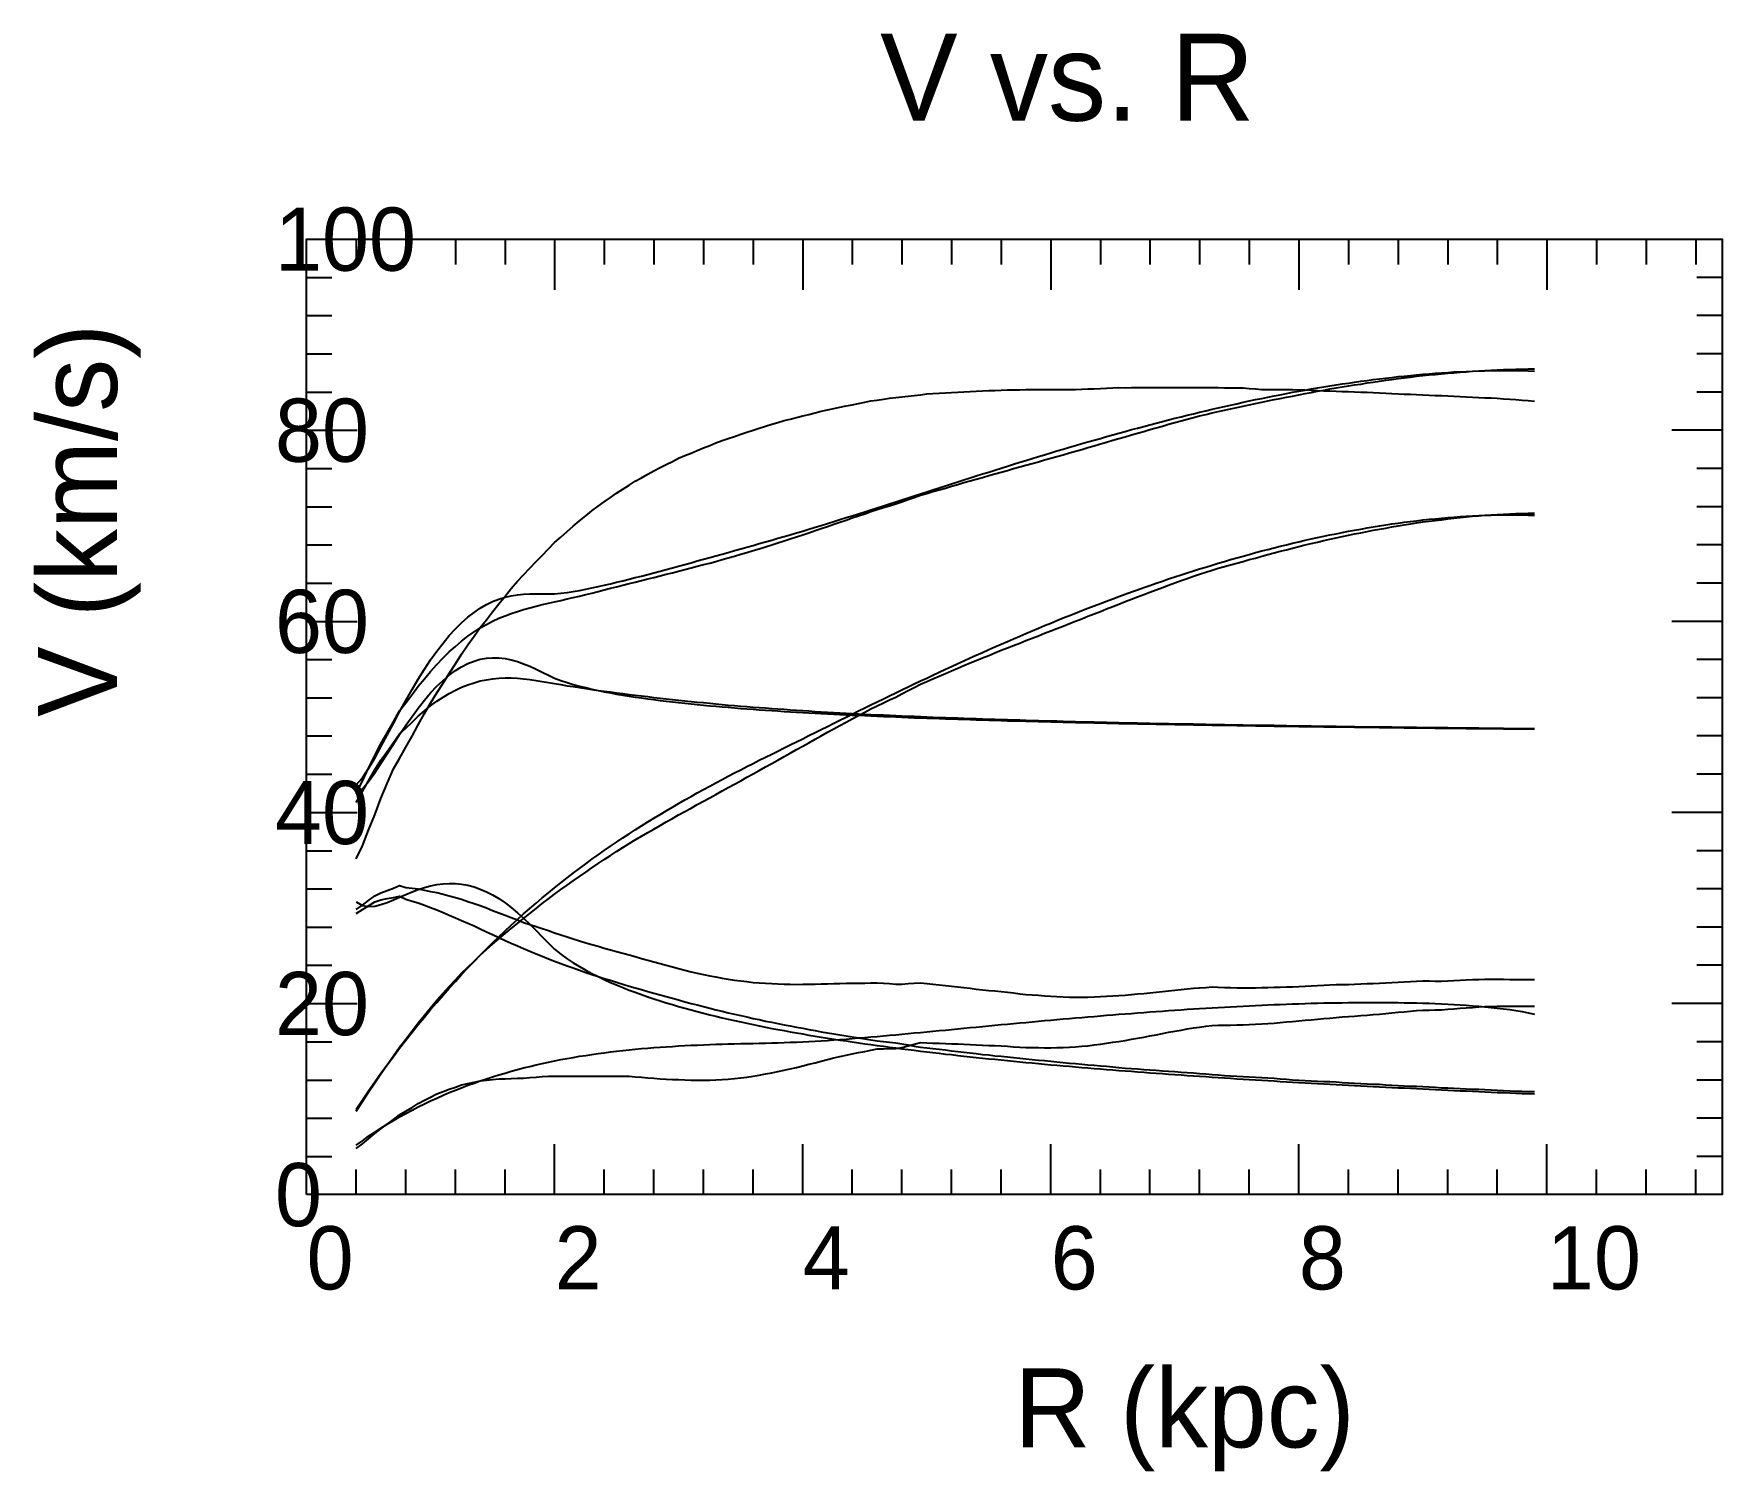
# Model space of a CAD drawing. Extents: x -35 to 179, y -35 to 147.
import ezdxf

# ---------------------------------------------------------------- set-up
doc = ezdxf.new("R2010")
doc.units = 0

msp = doc.modelspace()

# ---------------------------------------------------------------- linework, layer by layer
at = {"color": 0}
for p, q in [((6.28, 120.96), (6.28, 117.76)), ((12.56, 120.96), (12.56, 117.76)), ((18.84, 120.96), (18.84, 117.76)), ((25.12, 120.96), (25.12, 117.76)), ((31.4, 120.96), (31.4, 114.56)), ((37.68, 120.96), (37.68, 117.76)), ((43.96, 120.96), (43.96, 117.76)), ((50.24, 120.96), (50.24, 117.76)), ((56.52, 120.96), (56.52, 117.76)), ((62.8, 120.96), (62.8, 114.56)), ((69.08, 120.96), (69.08, 117.76)), ((75.36, 120.96), (75.36, 117.76)), ((81.64, 120.96), (81.64, 117.76)), ((87.92, 120.96), (87.92, 117.76)), ((94.2, 120.96), (94.2, 114.56)), ((100.48, 120.96), (100.48, 117.76)), ((106.76, 120.96), (106.76, 117.76)), ((113.05, 120.96), (113.05, 117.76)), ((119.33, 120.96), (119.33, 117.76)), ((125.61, 120.96), (125.61, 114.56)), ((131.89, 120.96), (131.89, 117.76)), ((138.17, 120.96), (138.17, 117.76)), ((144.45, 120.96), (144.45, 117.76)), ((150.73, 120.96), (150.73, 117.76)), ((157.01, 120.96), (157.01, 114.56)), ((163.29, 120.96), (163.29, 117.76)), ((169.57, 120.96), (169.57, 117.76)), ((175.85, 120.96), (175.85, 117.76)), ((0, 116.12), (3.2, 116.12)), ((179.2, 116.12), (176, 116.12)), ((0, 111.28), (3.2, 111.28)), ((179.2, 111.28), (176, 111.28)), ((0, 106.44), (3.2, 106.44)), ((179.2, 106.44), (176, 106.44)), ((0, 101.6), (3.2, 101.6)), ((179.2, 101.6), (176, 101.6)), ((0, 96.77), (6.4, 96.77)), ((179.2, 96.77), (172.8, 96.77)), ((0, 91.93), (3.2, 91.93)), ((179.2, 91.93), (176, 91.93)), ((0, 87.09), (3.2, 87.09)), ((179.2, 87.09), (176, 87.09)), ((0, 82.25), (3.2, 82.25)), ((179.2, 82.25), (176, 82.25)), ((0, 77.41), (3.2, 77.41)), ((179.2, 77.41), (176, 77.41)), ((0, 72.57), (6.4, 72.57)), ((179.2, 72.57), (172.8, 72.57)), ((0, 67.74), (3.2, 67.74)), ((179.2, 67.74), (176, 67.74)), ((0, 62.9), (3.2, 62.9)), ((179.2, 62.9), (176, 62.9)), ((0, 58.06), (3.2, 58.06)), ((179.2, 58.06), (176, 58.06)), ((0, 53.22), (3.2, 53.22)), ((179.2, 53.22), (176, 53.22)), ((0, 48.38), (6.4, 48.38)), ((179.2, 48.38), (172.8, 48.38)), ((0, 43.54), (3.2, 43.54)), ((179.2, 43.54), (176, 43.54)), ((0, 38.71), (3.2, 38.71)), ((179.2, 38.71), (176, 38.71)), ((0, 33.87), (3.2, 33.87)), ((179.2, 33.87), (176, 33.87)), ((0, 29.03), (3.2, 29.03)), ((179.2, 29.03), (176, 29.03)), ((0, 24.19), (6.4, 24.19)), ((179.2, 24.19), (172.8, 24.19)), ((0, 19.35), (3.2, 19.35)), ((179.2, 19.35), (176, 19.35)), ((0, 14.51), (3.2, 14.51)), ((179.2, 14.51), (176, 14.51)), ((0, 9.68), (3.2, 9.68)), ((179.2, 9.68), (176, 9.68)), ((0, 4.84), (3.2, 4.84)), ((31.4, 0), (31.4, 6.4)), ((62.8, 0), (62.8, 6.4)), ((94.2, 0), (94.2, 6.4)), ((125.61, 0), (125.61, 6.4)), ((157.01, 0), (157.01, 6.4)), ((179.2, 4.84), (176, 4.84)), ((6.28, 0), (6.28, 3.2)), ((12.56, 0), (12.56, 3.2)), ((18.84, 0), (18.84, 3.2)), ((25.12, 0), (25.12, 3.2)), ((37.68, 0), (37.68, 3.2)), ((43.96, 0), (43.96, 3.2)), ((50.24, 0), (50.24, 3.2)), ((56.52, 0), (56.52, 3.2)), ((69.08, 0), (69.08, 3.2)), ((75.36, 0), (75.36, 3.2)), ((81.64, 0), (81.64, 3.2)), ((87.92, 0), (87.92, 3.2)), ((100.48, 0), (100.48, 3.2)), ((106.76, 0), (106.76, 3.2)), ((113.05, 0), (113.05, 3.2)), ((119.33, 0), (119.33, 3.2)), ((131.89, 0), (131.89, 3.2)), ((138.17, 0), (138.17, 3.2)), ((144.45, 0), (144.45, 3.2)), ((150.73, 0), (150.73, 3.2)), ((163.29, 0), (163.29, 3.2)), ((169.57, 0), (169.57, 3.2)), ((175.85, 0), (175.85, 3.2))]:
    msp.add_line(p, q, dxfattribs=at)
msp.add_lwpolyline([(0, 0), (0, 120.96), (179.2, 120.96), (179.2, 0)], close=True, dxfattribs=at)
at = {"color": 4}
for points in [[(6.28, 50.77), (7.07, 52.36), (7.85, 53.97), (8.64, 55.59), (9.42, 57.07), (10.21, 58.47), (10.99, 59.87), (11.78, 61.24), (12.56, 62.24), (13.35, 63.31), (14.13, 64.35), (14.92, 65.31), (15.7, 66.23), (16.49, 67.12), (17.27, 67.94), (18.06, 68.7), (18.84, 69.41), (19.63, 70.08), (20.41, 70.68), (21.2, 71.23), (21.98, 71.75), (22.77, 72.19), (23.55, 72.6), (24.34, 72.96), (25.12, 73.29), (25.91, 73.58), (26.69, 73.84), (27.48, 74.08), (28.26, 74.3), (29.05, 74.51), (29.83, 74.7), (30.62, 74.88), (31.4, 75.06), (32.19, 75.23), (32.97, 75.41), (33.76, 75.6), (34.54, 75.78), (35.33, 75.97), (36.11, 76.16), (36.9, 76.36), (37.68, 76.56), (38.47, 76.76), (39.25, 76.96), (40.04, 77.16), (40.82, 77.36), (41.61, 77.55), (42.39, 77.74), (43.18, 77.94), (43.96, 78.13), (44.75, 78.33), (45.53, 78.53), (46.32, 78.73), (47.1, 78.93), (47.89, 79.13), (48.67, 79.33), (49.46, 79.54), (50.24, 79.75), (51.03, 79.96), (51.81, 80.17), (52.6, 80.39), (53.38, 80.61), (54.17, 80.83), (54.95, 81.06), (55.74, 81.3), (56.52, 81.53), (57.31, 81.77), (58.09, 82.02), (58.88, 82.26), (59.66, 82.51), (60.45, 82.77), (61.23, 83.02), (62.02, 83.27), (62.8, 83.54), (63.59, 83.8), (64.37, 84.07), (65.16, 84.33), (65.94, 84.6), (66.73, 84.87), (67.51, 85.14), (68.3, 85.4), (69.08, 85.67), (69.87, 85.93), (70.65, 86.2), (71.44, 86.46), (72.22, 86.73), (73.01, 86.97), (73.79, 87.21), (74.58, 87.46), (75.36, 87.72), (76.15, 87.99), (76.93, 88.26), (77.72, 88.54), (78.5, 88.76), (79.29, 89), (80.07, 89.23), (80.86, 89.45), (81.64, 89.68), (82.43, 89.91), (83.21, 90.14), (84, 90.36), (84.78, 90.58), (85.57, 90.8), (86.35, 91.02), (87.14, 91.25), (87.92, 91.47), (88.71, 91.69), (89.49, 91.91), (90.28, 92.12), (91.06, 92.34), (91.85, 92.56), (92.63, 92.78), (93.42, 93), (94.2, 93.22), (94.99, 93.44), (95.77, 93.66), (96.56, 93.89), (97.34, 94.12), (98.13, 94.34), (98.91, 94.57), (99.7, 94.8), (100.48, 95.03), (101.27, 95.26), (102.05, 95.49), (102.84, 95.71), (103.62, 95.94), (104.41, 96.17), (105.19, 96.4), (105.98, 96.62), (106.76, 96.85), (107.55, 97.08), (108.34, 97.3), (109.12, 97.52), (109.91, 97.74), (110.69, 97.95), (111.48, 98.16), (112.26, 98.37), (113.05, 98.57), (113.83, 98.77), (114.62, 98.97), (115.4, 99.14), (116.19, 99.31), (116.97, 99.48), (117.76, 99.65), (118.54, 99.81), (119.33, 99.98), (120.11, 100.14), (120.9, 100.31), (121.68, 100.48), (122.47, 100.64), (123.25, 100.79), (124.04, 100.95), (124.82, 101.1), (125.61, 101.26), (126.39, 101.41), (127.18, 101.56), (127.96, 101.7), (128.75, 101.85), (129.53, 101.99), (130.32, 102.13), (131.1, 102.25), (131.89, 102.38), (132.67, 102.5), (133.46, 102.62), (134.24, 102.75), (135.03, 102.86), (135.81, 102.98), (136.6, 103.09), (137.38, 103.19), (138.17, 103.3), (138.95, 103.4), (139.74, 103.5), (140.52, 103.6), (141.31, 103.69), (142.09, 103.76), (142.88, 103.83), (143.66, 103.9), (144.45, 103.98), (145.23, 104.05), (146.02, 104.12), (146.8, 104.18), (147.59, 104.24), (148.37, 104.29), (149.16, 104.34), (149.94, 104.38), (150.73, 104.42), (151.51, 104.45), (152.3, 104.47), (153.08, 104.49), (153.87, 104.51), (154.65, 104.52), (155.44, 104.53)], [(6.28, 10.56), (7.07, 11.77), (7.85, 12.96), (8.64, 14.15), (9.42, 15.3), (10.21, 16.43), (10.99, 17.56), (11.78, 18.67), (12.56, 19.7), (13.35, 20.73), (14.13, 21.76), (14.92, 22.72), (15.7, 23.66), (16.49, 24.6), (17.27, 25.49), (18.06, 26.35), (18.84, 27.19), (19.63, 28.03), (20.41, 28.79), (21.2, 29.56), (21.98, 30.32), (22.77, 31.02), (23.55, 31.71), (24.34, 32.39), (25.12, 33.06), (25.91, 33.7), (26.69, 34.34), (27.48, 34.97), (28.26, 35.61), (29.05, 36.24), (29.83, 36.86), (30.62, 37.46), (31.4, 38.04), (32.19, 38.61), (32.97, 39.18), (33.76, 39.74), (34.54, 40.29), (35.33, 40.83), (36.11, 41.37), (36.9, 41.9), (37.68, 42.42), (38.47, 42.93), (39.25, 43.44), (40.04, 43.95), (40.82, 44.44), (41.61, 44.9), (42.39, 45.37), (43.18, 45.83), (43.96, 46.28), (44.75, 46.73), (45.53, 47.18), (46.32, 47.62), (47.1, 48.06), (47.89, 48.5), (48.67, 48.94), (49.46, 49.37), (50.24, 49.81), (51.03, 50.24), (51.81, 50.67), (52.6, 51.1), (53.38, 51.53), (54.17, 51.96), (54.95, 52.4), (55.74, 52.83), (56.52, 53.26), (57.31, 53.71), (58.09, 54.15), (58.88, 54.58), (59.66, 55.02), (60.45, 55.46), (61.23, 55.89), (62.02, 56.33), (62.8, 56.77), (63.59, 57.21), (64.37, 57.65), (65.16, 58.09), (65.94, 58.53), (66.73, 58.97), (67.51, 59.4), (68.3, 59.82), (69.08, 60.24), (69.87, 60.65), (70.65, 61.07), (71.44, 61.48), (72.22, 61.89), (73.01, 62.26), (73.79, 62.63), (74.58, 62.99), (75.36, 63.39), (76.15, 63.8), (76.93, 64.22), (77.72, 64.63), (78.5, 64.97), (79.29, 65.31), (80.07, 65.65), (80.86, 65.99), (81.64, 66.32), (82.43, 66.66), (83.21, 66.99), (84, 67.31), (84.78, 67.63), (85.57, 67.95), (86.35, 68.27), (87.14, 68.59), (87.92, 68.91), (88.71, 69.22), (89.49, 69.53), (90.28, 69.83), (91.06, 70.13), (91.85, 70.45), (92.63, 70.75), (93.42, 71.06), (94.2, 71.37), (94.99, 71.67), (95.77, 71.98), (96.56, 72.29), (97.34, 72.6), (98.13, 72.91), (98.91, 73.21), (99.7, 73.53), (100.48, 73.84), (101.27, 74.15), (102.05, 74.46), (102.84, 74.76), (103.62, 75.07), (104.41, 75.37), (105.19, 75.68), (105.98, 75.98), (106.76, 76.28), (107.55, 76.58), (108.34, 76.87), (109.12, 77.16), (109.91, 77.45), (110.69, 77.73), (111.48, 78), (112.26, 78.28), (113.05, 78.54), (113.83, 78.8), (114.62, 79.06), (115.4, 79.29), (116.19, 79.51), (116.97, 79.74), (117.76, 79.96), (118.54, 80.17), (119.33, 80.39), (120.11, 80.59), (120.9, 80.81), (121.68, 81.02), (122.47, 81.23), (123.25, 81.44), (124.04, 81.64), (124.82, 81.84), (125.61, 82.04), (126.39, 82.24), (127.18, 82.43), (127.96, 82.61), (128.75, 82.8), (129.53, 82.97), (130.32, 83.15), (131.1, 83.32), (131.89, 83.48), (132.67, 83.64), (133.46, 83.8), (134.24, 83.95), (135.03, 84.1), (135.81, 84.24), (136.6, 84.39), (137.38, 84.53), (138.17, 84.67), (138.95, 84.8), (139.74, 84.92), (140.52, 85.04), (141.31, 85.16), (142.09, 85.25), (142.88, 85.35), (143.66, 85.44), (144.45, 85.54), (145.23, 85.63), (146.02, 85.72), (146.8, 85.8), (147.59, 85.88), (148.37, 85.95), (149.16, 86.01), (149.94, 86.07), (150.73, 86.12), (151.51, 86.16), (152.3, 86.19), (153.08, 86.22), (153.87, 86.24), (154.65, 86.26), (155.44, 86.28)], [(6.28, 49.66), (7.07, 51.02), (7.85, 52.39), (8.64, 53.76), (9.42, 54.98), (10.21, 56.11), (10.99, 57.23), (11.78, 58.33), (12.56, 59.04), (13.35, 59.82), (14.13, 60.56), (14.92, 61.23), (15.7, 61.86), (16.49, 62.45), (17.27, 62.97), (18.06, 63.44), (18.84, 63.86), (19.63, 64.24), (20.41, 64.55), (21.2, 64.81), (21.98, 65.03), (22.77, 65.19), (23.55, 65.3), (24.34, 65.37), (25.12, 65.41), (25.91, 65.41), (26.69, 65.37), (27.48, 65.3), (28.26, 65.22), (29.05, 65.1), (29.83, 64.97), (30.62, 64.84), (31.4, 64.71), (32.19, 64.57), (32.97, 64.43), (33.76, 64.31), (34.54, 64.19), (35.33, 64.06), (36.11, 63.95), (36.9, 63.84), (37.68, 63.73), (38.47, 63.63), (39.25, 63.53), (40.04, 63.42), (40.82, 63.32), (41.61, 63.23), (42.39, 63.13), (43.18, 63.04), (43.96, 62.95), (44.75, 62.86), (45.53, 62.78), (46.32, 62.69), (47.1, 62.6), (47.89, 62.52), (48.67, 62.43), (49.46, 62.36), (50.24, 62.28), (51.03, 62.2), (51.81, 62.13), (52.6, 62.06), (53.38, 61.98), (54.17, 61.92), (54.95, 61.85), (55.74, 61.79), (56.52, 61.72), (57.31, 61.67), (58.09, 61.61), (58.88, 61.55), (59.66, 61.49), (60.45, 61.44), (61.23, 61.39), (62.02, 61.33), (62.8, 61.28), (63.59, 61.23), (64.37, 61.18), (65.16, 61.14), (65.94, 61.09), (66.73, 61.04), (67.51, 61), (68.3, 60.96), (69.08, 60.92), (69.87, 60.87), (70.65, 60.84), (71.44, 60.8), (72.22, 60.76), (73.01, 60.73), (73.79, 60.7), (74.58, 60.67), (75.36, 60.63), (76.15, 60.59), (76.93, 60.55), (77.72, 60.51), (78.5, 60.48), (79.29, 60.45), (80.07, 60.42), (80.86, 60.39), (81.64, 60.37), (82.43, 60.34), (83.21, 60.31), (84, 60.28), (84.78, 60.26), (85.57, 60.23), (86.35, 60.21), (87.14, 60.18), (87.92, 60.16), (88.71, 60.13), (89.49, 60.11), (90.28, 60.09), (91.06, 60.07), (91.85, 60.04), (92.63, 60.02), (93.42, 60), (94.2, 59.98), (94.99, 59.96), (95.77, 59.93), (96.56, 59.91), (97.34, 59.89), (98.13, 59.87), (98.91, 59.85), (99.7, 59.84), (100.48, 59.82), (101.27, 59.8), (102.05, 59.78), (102.84, 59.76), (103.62, 59.74), (104.41, 59.73), (105.19, 59.71), (105.98, 59.7), (106.76, 59.68), (107.55, 59.66), (108.34, 59.65), (109.12, 59.63), (109.91, 59.62), (110.69, 59.61), (111.48, 59.59), (112.26, 59.58), (113.05, 59.56), (113.83, 59.55), (114.62, 59.53), (115.4, 59.51), (116.19, 59.5), (116.97, 59.48), (117.76, 59.47), (118.54, 59.46), (119.33, 59.45), (120.11, 59.44), (120.9, 59.43), (121.68, 59.42), (122.47, 59.41), (123.25, 59.39), (124.04, 59.37), (124.82, 59.36), (125.61, 59.35), (126.39, 59.34), (127.18, 59.33), (127.96, 59.32), (128.75, 59.31), (129.53, 59.3), (130.32, 59.29), (131.1, 59.28), (131.89, 59.27), (132.67, 59.25), (133.46, 59.24), (134.24, 59.23), (135.03, 59.23), (135.81, 59.22), (136.6, 59.21), (137.38, 59.2), (138.17, 59.18), (138.95, 59.17), (139.74, 59.17), (140.52, 59.16), (141.31, 59.15), (142.09, 59.14), (142.88, 59.13), (143.66, 59.12), (144.45, 59.12), (145.23, 59.11), (146.02, 59.1), (146.8, 59.09), (147.59, 59.08), (148.37, 59.08), (149.16, 59.07), (149.94, 59.06), (150.73, 59.05), (151.51, 59.04), (152.3, 59.03), (153.08, 59.03), (153.87, 59.02), (154.65, 59.02), (155.44, 59.02)]]:
    msp.add_lwpolyline(points, dxfattribs=at)
at = {"color": 3}
for points in [[(6.28, 51.86), (7.07, 52.76), (7.85, 53.93), (8.64, 55.27), (9.42, 56.7), (10.21, 58.17), (10.99, 59.65), (11.78, 61.12), (12.56, 62.55), (13.35, 63.93), (14.13, 65.26), (14.92, 66.51), (15.7, 67.7), (16.49, 68.8), (17.27, 69.82), (18.06, 70.77), (18.84, 71.63), (19.63, 72.4), (20.41, 73.1), (21.2, 73.71), (21.98, 74.24), (22.77, 74.69), (23.55, 75.08), (24.34, 75.39), (25.12, 75.63), (25.91, 75.81), (26.69, 75.94), (27.48, 76.02), (28.26, 76.06), (29.05, 76.07), (29.83, 76.07), (30.62, 76.06), (31.4, 76.07), (32.19, 76.13), (32.97, 76.23), (33.76, 76.35), (34.54, 76.49), (35.33, 76.64), (36.11, 76.8), (36.9, 76.97), (37.68, 77.14), (38.47, 77.33), (39.25, 77.52), (40.04, 77.71), (40.82, 77.91), (41.61, 78.11), (42.39, 78.31), (43.18, 78.52), (43.96, 78.73), (44.75, 78.94), (45.53, 79.15), (46.32, 79.36), (47.1, 79.57), (47.89, 79.79), (48.67, 80), (49.46, 80.22), (50.24, 80.43), (51.03, 80.65), (51.81, 80.87), (52.6, 81.09), (53.38, 81.31), (54.17, 81.53), (54.95, 81.75), (55.74, 81.97), (56.52, 82.19), (57.31, 82.41), (58.09, 82.64), (58.88, 82.86), (59.66, 83.09), (60.45, 83.31), (61.23, 83.54), (62.02, 83.77), (62.8, 84.01), (63.59, 84.24), (64.37, 84.48), (65.16, 84.72), (65.94, 84.96), (66.73, 85.21), (67.51, 85.45), (68.3, 85.7), (69.08, 85.95), (69.87, 86.2), (70.65, 86.45), (71.44, 86.7), (72.22, 86.95), (73.01, 87.2), (73.79, 87.46), (74.58, 87.71), (75.36, 87.96), (76.15, 88.21), (76.93, 88.47), (77.72, 88.72), (78.5, 88.97), (79.29, 89.23), (80.07, 89.48), (80.86, 89.73), (81.64, 89.98), (82.43, 90.24), (83.21, 90.49), (84, 90.74), (84.78, 90.99), (85.57, 91.24), (86.35, 91.48), (87.14, 91.73), (87.92, 91.98), (88.71, 92.22), (89.49, 92.47), (90.28, 92.71), (91.06, 92.95), (91.85, 93.19), (92.63, 93.43), (93.42, 93.67), (94.2, 93.91), (94.99, 94.14), (95.77, 94.38), (96.56, 94.61), (97.34, 94.84), (98.13, 95.07), (98.91, 95.3), (99.7, 95.52), (100.48, 95.74), (101.27, 95.97), (102.05, 96.19), (102.84, 96.41), (103.62, 96.62), (104.41, 96.84), (105.19, 97.05), (105.98, 97.26), (106.76, 97.47), (107.55, 97.67), (108.34, 97.88), (109.12, 98.08), (109.91, 98.28), (110.69, 98.47), (111.48, 98.67), (112.26, 98.86), (113.05, 99.05), (113.83, 99.24), (114.62, 99.42), (115.4, 99.6), (116.19, 99.78), (116.97, 99.96), (117.76, 100.13), (118.54, 100.3), (119.33, 100.47), (120.11, 100.64), (120.9, 100.8), (121.68, 100.96), (122.47, 101.12), (123.25, 101.27), (124.04, 101.42), (124.82, 101.57), (125.61, 101.71), (126.39, 101.85), (127.18, 101.99), (127.96, 102.12), (128.75, 102.25), (129.53, 102.38), (130.32, 102.51), (131.1, 102.63), (131.89, 102.74), (132.67, 102.86), (133.46, 102.97), (134.24, 103.07), (135.03, 103.18), (135.81, 103.27), (136.6, 103.37), (137.38, 103.46), (138.17, 103.55), (138.95, 103.63), (139.74, 103.71), (140.52, 103.78), (141.31, 103.85), (142.09, 103.92), (142.88, 103.98), (143.66, 104.04), (144.45, 104.09), (145.23, 104.14), (146.02, 104.18), (146.8, 104.22), (147.59, 104.25), (148.37, 104.28), (149.16, 104.3), (149.94, 104.32), (150.73, 104.33), (151.51, 104.34), (152.3, 104.34), (153.08, 104.33), (153.87, 104.32), (154.65, 104.29), (155.44, 104.26)], [(6.28, 10.8), (7.07, 11.98), (7.85, 13.13), (8.64, 14.26), (9.42, 15.36), (10.21, 16.44), (10.99, 17.5), (11.78, 18.53), (12.56, 19.55), (13.35, 20.55), (14.13, 21.52), (14.92, 22.48), (15.7, 23.42), (16.49, 24.34), (17.27, 25.25), (18.06, 26.13), (18.84, 27), (19.63, 27.85), (20.41, 28.69), (21.2, 29.51), (21.98, 30.31), (22.77, 31.1), (23.55, 31.87), (24.34, 32.63), (25.12, 33.38), (25.91, 34.11), (26.69, 34.82), (27.48, 35.53), (28.26, 36.22), (29.05, 36.89), (29.83, 37.56), (30.62, 38.21), (31.4, 38.85), (32.19, 39.48), (32.97, 40.09), (33.76, 40.7), (34.54, 41.29), (35.33, 41.87), (36.11, 42.45), (36.9, 43.01), (37.68, 43.56), (38.47, 44.11), (39.25, 44.64), (40.04, 45.16), (40.82, 45.68), (41.61, 46.19), (42.39, 46.68), (43.18, 47.18), (43.96, 47.66), (44.75, 48.14), (45.53, 48.6), (46.32, 49.07), (47.1, 49.52), (47.89, 49.97), (48.67, 50.41), (49.46, 50.85), (50.24, 51.28), (51.03, 51.71), (51.81, 52.13), (52.6, 52.55), (53.38, 52.97), (54.17, 53.38), (54.95, 53.78), (55.74, 54.19), (56.52, 54.59), (57.31, 54.98), (58.09, 55.38), (58.88, 55.77), (59.66, 56.16), (60.45, 56.55), (61.23, 56.94), (62.02, 57.33), (62.8, 57.72), (63.59, 58.11), (64.37, 58.5), (65.16, 58.89), (65.94, 59.28), (66.73, 59.67), (67.51, 60.06), (68.3, 60.45), (69.08, 60.84), (69.87, 61.23), (70.65, 61.61), (71.44, 62), (72.22, 62.38), (73.01, 62.77), (73.79, 63.15), (74.58, 63.53), (75.36, 63.91), (76.15, 64.28), (76.93, 64.66), (77.72, 65.03), (78.5, 65.4), (79.29, 65.77), (80.07, 66.14), (80.86, 66.5), (81.64, 66.87), (82.43, 67.23), (83.21, 67.59), (84, 67.94), (84.78, 68.3), (85.57, 68.65), (86.35, 69), (87.14, 69.35), (87.92, 69.69), (88.71, 70.03), (89.49, 70.37), (90.28, 70.71), (91.06, 71.05), (91.85, 71.38), (92.63, 71.71), (93.42, 72.03), (94.2, 72.36), (94.99, 72.68), (95.77, 73), (96.56, 73.31), (97.34, 73.62), (98.13, 73.93), (98.91, 74.24), (99.7, 74.54), (100.48, 74.84), (101.27, 75.14), (102.05, 75.43), (102.84, 75.73), (103.62, 76.01), (104.41, 76.3), (105.19, 76.58), (105.98, 76.86), (106.76, 77.13), (107.55, 77.4), (108.34, 77.67), (109.12, 77.94), (109.91, 78.2), (110.69, 78.46), (111.48, 78.71), (112.26, 78.96), (113.05, 79.21), (113.83, 79.45), (114.62, 79.69), (115.4, 79.93), (116.19, 80.16), (116.97, 80.39), (117.76, 80.62), (118.54, 80.84), (119.33, 81.05), (120.11, 81.27), (120.9, 81.48), (121.68, 81.68), (122.47, 81.88), (123.25, 82.08), (124.04, 82.28), (124.82, 82.46), (125.61, 82.65), (126.39, 82.83), (127.18, 83.01), (127.96, 83.18), (128.75, 83.35), (129.53, 83.51), (130.32, 83.67), (131.1, 83.83), (131.89, 83.98), (132.67, 84.12), (133.46, 84.26), (134.24, 84.4), (135.03, 84.53), (135.81, 84.66), (136.6, 84.78), (137.38, 84.9), (138.17, 85.01), (138.95, 85.12), (139.74, 85.22), (140.52, 85.31), (141.31, 85.41), (142.09, 85.49), (142.88, 85.57), (143.66, 85.65), (144.45, 85.72), (145.23, 85.78), (146.02, 85.84), (146.8, 85.89), (147.59, 85.93), (148.37, 85.97), (149.16, 86.01), (149.94, 86.03), (150.73, 86.05), (151.51, 86.06), (152.3, 86.07), (153.08, 86.07), (153.87, 86.05), (154.65, 86.03), (155.44, 86)], [(6.28, 50.72), (7.07, 51.38), (7.85, 52.31), (8.64, 53.4), (9.42, 54.58), (10.21, 55.8), (10.99, 57.03), (11.78, 58.24), (12.56, 59.42), (13.35, 60.54), (14.13, 61.6), (14.92, 62.6), (15.7, 63.51), (16.49, 64.35), (17.27, 65.1), (18.06, 65.77), (18.84, 66.34), (19.63, 66.83), (20.41, 67.23), (21.2, 67.54), (21.98, 67.77), (22.77, 67.91), (23.55, 67.97), (24.34, 67.96), (25.12, 67.87), (25.91, 67.71), (26.69, 67.49), (27.48, 67.21), (28.26, 66.89), (29.05, 66.53), (29.83, 66.15), (30.62, 65.76), (31.4, 65.4), (32.19, 65.1), (32.97, 64.83), (33.76, 64.6), (34.54, 64.38), (35.33, 64.18), (36.11, 64), (36.9, 63.83), (37.68, 63.67), (38.47, 63.52), (39.25, 63.37), (40.04, 63.24), (40.82, 63.11), (41.61, 62.99), (42.39, 62.88), (43.18, 62.77), (43.96, 62.66), (44.75, 62.56), (45.53, 62.47), (46.32, 62.37), (47.1, 62.29), (47.89, 62.2), (48.67, 62.12), (49.46, 62.04), (50.24, 61.96), (51.03, 61.89), (51.81, 61.82), (52.6, 61.75), (53.38, 61.69), (54.17, 61.62), (54.95, 61.56), (55.74, 61.5), (56.52, 61.44), (57.31, 61.39), (58.09, 61.33), (58.88, 61.28), (59.66, 61.23), (60.45, 61.18), (61.23, 61.13), (62.02, 61.08), (62.8, 61.04), (63.59, 60.99), (64.37, 60.95), (65.16, 60.91), (65.94, 60.87), (66.73, 60.83), (67.51, 60.79), (68.3, 60.75), (69.08, 60.71), (69.87, 60.68), (70.65, 60.64), (71.44, 60.61), (72.22, 60.57), (73.01, 60.54), (73.79, 60.51), (74.58, 60.47), (75.36, 60.44), (76.15, 60.41), (76.93, 60.38), (77.72, 60.35), (78.5, 60.32), (79.29, 60.3), (80.07, 60.27), (80.86, 60.24), (81.64, 60.22), (82.43, 60.19), (83.21, 60.17), (84, 60.14), (84.78, 60.12), (85.57, 60.09), (86.35, 60.07), (87.14, 60.05), (87.92, 60.02), (88.71, 60), (89.49, 59.98), (90.28, 59.96), (91.06, 59.94), (91.85, 59.92), (92.63, 59.9), (93.42, 59.88), (94.2, 59.86), (94.99, 59.84), (95.77, 59.82), (96.56, 59.8), (97.34, 59.78), (98.13, 59.76), (98.91, 59.75), (99.7, 59.73), (100.48, 59.71), (101.27, 59.7), (102.05, 59.68), (102.84, 59.66), (103.62, 59.65), (104.41, 59.63), (105.19, 59.62), (105.98, 59.6), (106.76, 59.58), (107.55, 59.57), (108.34, 59.56), (109.12, 59.54), (109.91, 59.53), (110.69, 59.51), (111.48, 59.5), (112.26, 59.48), (113.05, 59.47), (113.83, 59.46), (114.62, 59.45), (115.4, 59.43), (116.19, 59.42), (116.97, 59.41), (117.76, 59.39), (118.54, 59.38), (119.33, 59.37), (120.11, 59.36), (120.9, 59.35), (121.68, 59.33), (122.47, 59.32), (123.25, 59.31), (124.04, 59.3), (124.82, 59.29), (125.61, 59.28), (126.39, 59.27), (127.18, 59.26), (127.96, 59.25), (128.75, 59.24), (129.53, 59.23), (130.32, 59.22), (131.1, 59.21), (131.89, 59.2), (132.67, 59.19), (133.46, 59.18), (134.24, 59.17), (135.03, 59.16), (135.81, 59.15), (136.6, 59.14), (137.38, 59.13), (138.17, 59.12), (138.95, 59.11), (139.74, 59.1), (140.52, 59.1), (141.31, 59.09), (142.09, 59.08), (142.88, 59.07), (143.66, 59.06), (144.45, 59.05), (145.23, 59.05), (146.02, 59.04), (146.8, 59.03), (147.59, 59.02), (148.37, 59.01), (149.16, 59.01), (149.94, 59), (150.73, 58.99), (151.51, 58.98), (152.3, 58.98), (153.08, 58.97), (153.87, 58.96), (154.65, 58.95), (155.44, 58.95)]]:
    msp.add_lwpolyline(points, dxfattribs=at)
at = {"color": 6}
for points in [[(6.28, 42.53), (7.07, 44.16), (7.85, 46.12), (8.64, 48.1), (9.42, 50.15), (10.21, 52.04), (10.99, 53.92), (11.78, 55.21), (12.56, 56.63), (13.35, 58.03), (14.13, 59.47), (14.92, 60.92), (15.7, 62.22), (16.49, 63.51), (17.27, 64.75), (18.06, 65.98), (18.84, 67.21), (19.63, 68.43), (20.41, 69.58), (21.2, 70.68), (21.98, 71.79), (22.77, 72.78), (23.55, 73.78), (24.34, 74.79), (25.12, 75.76), (25.91, 76.73), (26.69, 77.64), (27.48, 78.47), (28.26, 79.3), (29.05, 80.13), (29.83, 80.93), (30.62, 81.74), (31.4, 82.56), (32.19, 83.23), (32.97, 83.93), (33.76, 84.63), (34.54, 85.28), (35.33, 85.93), (36.11, 86.57), (36.9, 87.16), (37.68, 87.71), (38.47, 88.25), (39.25, 88.8), (40.04, 89.3), (40.82, 89.8), (41.61, 90.3), (42.39, 90.75), (43.18, 91.19), (43.96, 91.63), (44.75, 92.07), (45.53, 92.44), (46.32, 92.83), (47.1, 93.22), (47.89, 93.55), (48.67, 93.88), (49.46, 94.21), (50.24, 94.53), (51.03, 94.85), (51.81, 95.16), (52.6, 95.48), (53.38, 95.73), (54.17, 95.99), (54.95, 96.26), (55.74, 96.52), (56.52, 96.78), (57.31, 97.05), (58.09, 97.29), (58.88, 97.52), (59.66, 97.75), (60.45, 97.98), (61.23, 98.17), (62.02, 98.37), (62.8, 98.58), (63.59, 98.78), (64.37, 98.98), (65.16, 99.18), (65.94, 99.36), (66.73, 99.52), (67.51, 99.68), (68.3, 99.84), (69.08, 100), (69.87, 100.17), (70.65, 100.33), (71.44, 100.47), (72.22, 100.59), (73.01, 100.71), (73.79, 100.84), (74.58, 100.91), (75.36, 101), (76.15, 101.08), (76.93, 101.17), (77.72, 101.26), (78.5, 101.36), (79.29, 101.41), (80.07, 101.46), (80.86, 101.51), (81.64, 101.55), (82.43, 101.6), (83.21, 101.64), (84, 101.69), (84.78, 101.72), (85.57, 101.75), (86.35, 101.78), (87.14, 101.81), (87.92, 101.84), (88.71, 101.87), (89.49, 101.9), (90.28, 101.9), (91.06, 101.91), (91.85, 101.92), (92.63, 101.92), (93.42, 101.92), (94.2, 101.92), (94.99, 101.92), (95.77, 101.92), (96.56, 101.93), (97.34, 101.93), (98.13, 101.96), (98.91, 101.99), (99.7, 102.02), (100.48, 102.06), (101.27, 102.09), (102.05, 102.13), (102.84, 102.16), (103.62, 102.15), (104.41, 102.16), (105.19, 102.16), (105.98, 102.16), (106.76, 102.16), (107.55, 102.16), (108.34, 102.16), (109.12, 102.16), (109.91, 102.16), (110.69, 102.16), (111.48, 102.16), (112.26, 102.16), (113.05, 102.16), (113.83, 102.16), (114.62, 102.16), (115.4, 102.16), (116.19, 102.15), (116.97, 102.14), (117.76, 102.13), (118.54, 102.12), (119.33, 102.05), (120.11, 102), (120.9, 101.94), (121.68, 101.93), (122.47, 101.92), (123.25, 101.92), (124.04, 101.92), (124.82, 101.91), (125.61, 101.9), (126.39, 101.9), (127.18, 101.85), (127.96, 101.81), (128.75, 101.76), (129.53, 101.74), (130.32, 101.71), (131.1, 101.69), (131.89, 101.67), (132.67, 101.63), (133.46, 101.6), (134.24, 101.57), (135.03, 101.53), (135.81, 101.49), (136.6, 101.45), (137.38, 101.42), (138.17, 101.38), (138.95, 101.35), (139.74, 101.32), (140.52, 101.28), (141.31, 101.24), (142.09, 101.2), (142.88, 101.18), (143.66, 101.16), (144.45, 101.14), (145.23, 101.1), (146.02, 101.05), (146.8, 101), (147.59, 100.95), (148.37, 100.92), (149.16, 100.89), (149.94, 100.85), (150.73, 100.81), (151.51, 100.76), (152.3, 100.71), (153.08, 100.66), (153.87, 100.58), (154.65, 100.52), (155.44, 100.45)], [(6.28, 5.82), (7.07, 6.45), (7.85, 7.08), (8.64, 7.72), (9.42, 8.32), (10.21, 8.91), (10.99, 9.5), (11.78, 10.09), (12.56, 10.56), (13.35, 11.05), (14.13, 11.55), (14.92, 11.95), (15.7, 12.34), (16.49, 12.74), (17.27, 13.06), (18.06, 13.34), (18.84, 13.62), (19.63, 13.9), (20.41, 14.05), (21.2, 14.23), (21.98, 14.41), (22.77, 14.49), (23.55, 14.57), (24.34, 14.64), (25.12, 14.68), (25.91, 14.71), (26.69, 14.73), (27.48, 14.75), (28.26, 14.83), (29.05, 14.89), (29.83, 14.96), (30.62, 14.98), (31.4, 14.98), (32.19, 14.99), (32.97, 14.99), (33.76, 14.99), (34.54, 14.99), (35.33, 14.99), (36.11, 14.99), (36.9, 14.99), (37.68, 14.99), (38.47, 14.99), (39.25, 14.99), (40.04, 14.99), (40.82, 14.99), (41.61, 14.91), (42.39, 14.85), (43.18, 14.78), (43.96, 14.73), (44.75, 14.68), (45.53, 14.63), (46.32, 14.59), (47.1, 14.56), (47.89, 14.53), (48.67, 14.5), (49.46, 14.51), (50.24, 14.51), (51.03, 14.51), (51.81, 14.54), (52.6, 14.58), (53.38, 14.62), (54.17, 14.69), (54.95, 14.79), (55.74, 14.88), (56.52, 14.98), (57.31, 15.13), (58.09, 15.28), (58.88, 15.43), (59.66, 15.59), (60.45, 15.76), (61.23, 15.93), (62.02, 16.09), (62.8, 16.3), (63.59, 16.5), (64.37, 16.7), (65.16, 16.91), (65.94, 17.12), (66.73, 17.32), (67.51, 17.5), (68.3, 17.66), (69.08, 17.82), (69.87, 17.99), (70.65, 18.14), (71.44, 18.29), (72.22, 18.44), (73.01, 18.46), (73.79, 18.48), (74.58, 18.5), (75.36, 18.63), (76.15, 18.83), (76.93, 19.04), (77.72, 19.25), (78.5, 19.2), (79.29, 19.18), (80.07, 19.16), (80.86, 19.14), (81.64, 19.11), (82.43, 19.08), (83.21, 19.06), (84, 19), (84.78, 18.95), (85.57, 18.9), (86.35, 18.88), (87.14, 18.86), (87.92, 18.84), (88.71, 18.79), (89.49, 18.73), (90.28, 18.68), (91.06, 18.62), (91.85, 18.62), (92.63, 18.61), (93.42, 18.59), (94.2, 18.6), (94.99, 18.61), (95.77, 18.62), (96.56, 18.66), (97.34, 18.73), (98.13, 18.79), (98.91, 18.85), (99.7, 18.96), (100.48, 19.06), (101.27, 19.16), (102.05, 19.28), (102.84, 19.4), (103.62, 19.52), (104.41, 19.66), (105.19, 19.8), (105.98, 19.95), (106.76, 20.1), (107.55, 20.25), (108.34, 20.4), (109.12, 20.55), (109.91, 20.69), (110.69, 20.83), (111.48, 20.97), (112.26, 21.1), (113.05, 21.2), (113.83, 21.32), (114.62, 21.43), (115.4, 21.44), (116.19, 21.45), (116.97, 21.47), (117.76, 21.49), (118.54, 21.51), (119.33, 21.54), (120.11, 21.56), (120.9, 21.62), (121.68, 21.67), (122.47, 21.72), (123.25, 21.79), (124.04, 21.86), (124.82, 21.93), (125.61, 22), (126.39, 22.07), (127.18, 22.14), (127.96, 22.21), (128.75, 22.29), (129.53, 22.36), (130.32, 22.43), (131.1, 22.49), (131.89, 22.55), (132.67, 22.61), (133.46, 22.67), (134.24, 22.73), (135.03, 22.79), (135.81, 22.85), (136.6, 22.93), (137.38, 23.01), (138.17, 23.09), (138.95, 23.16), (139.74, 23.23), (140.52, 23.3), (141.31, 23.37), (142.09, 23.36), (142.88, 23.38), (143.66, 23.4), (144.45, 23.47), (145.23, 23.54), (146.02, 23.6), (146.8, 23.66), (147.59, 23.71), (148.37, 23.76), (149.16, 23.8), (149.94, 23.82), (150.73, 23.85), (151.51, 23.87), (152.3, 23.87), (153.08, 23.87), (153.87, 23.87), (154.65, 23.87), (155.44, 23.87)]]:
    msp.add_lwpolyline(points, dxfattribs=at)
at = {"color": 2}
for points in [[(6.28, 37.07), (7.07, 36.6), (7.85, 36.46), (8.64, 36.52), (9.42, 36.71), (10.21, 36.99), (10.99, 37.32), (11.78, 37.66), (12.56, 38), (13.35, 38.33), (14.13, 38.62), (14.92, 38.88), (15.7, 39.09), (16.49, 39.25), (17.27, 39.36), (18.06, 39.4), (18.84, 39.39), (19.63, 39.31), (20.41, 39.17), (21.2, 38.96), (21.98, 38.69), (22.77, 38.34), (23.55, 37.94), (24.34, 37.47), (25.12, 36.93), (25.91, 36.34), (26.69, 35.68), (27.48, 34.98), (28.26, 34.23), (29.05, 33.44), (29.83, 32.63), (30.62, 31.83), (31.4, 31.07), (32.19, 30.42), (32.97, 29.85), (33.76, 29.34), (34.54, 28.86), (35.33, 28.41), (36.11, 28), (36.9, 27.6), (37.68, 27.23), (38.47, 26.87), (39.25, 26.54), (40.04, 26.21), (40.82, 25.9), (41.61, 25.61), (42.39, 25.32), (43.18, 25.05), (43.96, 24.79), (44.75, 24.53), (45.53, 24.29), (46.32, 24.05), (47.1, 23.82), (47.89, 23.6), (48.67, 23.38), (49.46, 23.17), (50.24, 22.97), (51.03, 22.77), (51.81, 22.58), (52.6, 22.39), (53.38, 22.21), (54.17, 22.03), (54.95, 21.86), (55.74, 21.69), (56.52, 21.52), (57.31, 21.36), (58.09, 21.21), (58.88, 21.05), (59.66, 20.9), (60.45, 20.76), (61.23, 20.61), (62.02, 20.47), (62.8, 20.34), (63.59, 20.2), (64.37, 20.07), (65.16, 19.94), (65.94, 19.81), (66.73, 19.69), (67.51, 19.57), (68.3, 19.45), (69.08, 19.33), (69.87, 19.22), (70.65, 19.11), (71.44, 18.99), (72.22, 18.89), (73.01, 18.78), (73.79, 18.67), (74.58, 18.57), (75.36, 18.47), (76.15, 18.37), (76.93, 18.27), (77.72, 18.18), (78.5, 18.08), (79.29, 17.99), (80.07, 17.9), (80.86, 17.8), (81.64, 17.72), (82.43, 17.63), (83.21, 17.54), (84, 17.46), (84.78, 17.37), (85.57, 17.29), (86.35, 17.21), (87.14, 17.13), (87.92, 17.05), (88.71, 16.97), (89.49, 16.89), (90.28, 16.82), (91.06, 16.74), (91.85, 16.67), (92.63, 16.6), (93.42, 16.53), (94.2, 16.45), (94.99, 16.38), (95.77, 16.32), (96.56, 16.25), (97.34, 16.18), (98.13, 16.11), (98.91, 16.05), (99.7, 15.98), (100.48, 15.92), (101.27, 15.86), (102.05, 15.79), (102.84, 15.73), (103.62, 15.67), (104.41, 15.61), (105.19, 15.55), (105.98, 15.49), (106.76, 15.43), (107.55, 15.37), (108.34, 15.32), (109.12, 15.26), (109.91, 15.21), (110.69, 15.15), (111.48, 15.1), (112.26, 15.04), (113.05, 14.99), (113.83, 14.94), (114.62, 14.88), (115.4, 14.83), (116.19, 14.78), (116.97, 14.73), (117.76, 14.68), (118.54, 14.63), (119.33, 14.58), (120.11, 14.53), (120.9, 14.49), (121.68, 14.44), (122.47, 14.39), (123.25, 14.34), (124.04, 14.3), (124.82, 14.25), (125.61, 14.21), (126.39, 14.16), (127.18, 14.12), (127.96, 14.07), (128.75, 14.03), (129.53, 13.99), (130.32, 13.94), (131.1, 13.9), (131.89, 13.86), (132.67, 13.82), (133.46, 13.78), (134.24, 13.74), (135.03, 13.7), (135.81, 13.66), (136.6, 13.62), (137.38, 13.58), (138.17, 13.54), (138.95, 13.5), (139.74, 13.46), (140.52, 13.42), (141.31, 13.38), (142.09, 13.35), (142.88, 13.31), (143.66, 13.27), (144.45, 13.24), (145.23, 13.2), (146.02, 13.16), (146.8, 13.13), (147.59, 13.09), (148.37, 13.06), (149.16, 13.02), (149.94, 12.99), (150.73, 12.95), (151.51, 12.92), (152.3, 12.89), (153.08, 12.85), (153.87, 12.82), (154.65, 12.79), (155.44, 12.75)], [(6.28, 36.08), (7.07, 36.66), (7.85, 37.25), (8.64, 37.84), (9.42, 38.22), (10.21, 38.51), (10.99, 38.81), (11.78, 39.12), (12.56, 38.88), (13.35, 38.78), (14.13, 38.7), (14.92, 38.54), (15.7, 38.38), (16.49, 38.23), (17.27, 38.04), (18.06, 37.82), (18.84, 37.61), (19.63, 37.4), (20.41, 37.12), (21.2, 36.86), (21.98, 36.61), (22.77, 36.3), (23.55, 35.99), (24.34, 35.69), (25.12, 35.38), (25.91, 35.08), (26.69, 34.77), (27.48, 34.47), (28.26, 34.21), (29.05, 33.95), (29.83, 33.68), (30.62, 33.42), (31.4, 33.15), (32.19, 32.89), (32.97, 32.62), (33.76, 32.38), (34.54, 32.13), (35.33, 31.88), (36.11, 31.66), (36.9, 31.44), (37.68, 31.21), (38.47, 31), (39.25, 30.79), (40.04, 30.58), (40.82, 30.37), (41.61, 30.13), (42.39, 29.9), (43.18, 29.67), (43.96, 29.46), (44.75, 29.24), (45.53, 29.03), (46.32, 28.82), (47.1, 28.62), (47.89, 28.42), (48.67, 28.22), (49.46, 28.05), (50.24, 27.88), (51.03, 27.71), (51.81, 27.56), (52.6, 27.41), (53.38, 27.27), (54.17, 27.15), (54.95, 27.06), (55.74, 26.96), (56.52, 26.87), (57.31, 26.82), (58.09, 26.77), (58.88, 26.72), (59.66, 26.69), (60.45, 26.66), (61.23, 26.64), (62.02, 26.62), (62.8, 26.63), (63.59, 26.64), (64.37, 26.65), (65.16, 26.67), (65.94, 26.7), (66.73, 26.72), (67.51, 26.74), (68.3, 26.75), (69.08, 26.76), (69.87, 26.78), (70.65, 26.79), (71.44, 26.81), (72.22, 26.82), (73.01, 26.77), (73.79, 26.71), (74.58, 26.66), (75.36, 26.66), (76.15, 26.71), (76.93, 26.77), (77.72, 26.82), (78.5, 26.73), (79.29, 26.65), (80.07, 26.57), (80.86, 26.49), (81.64, 26.4), (82.43, 26.32), (83.21, 26.24), (84, 26.13), (84.78, 26.03), (85.57, 25.94), (86.35, 25.86), (87.14, 25.79), (87.92, 25.72), (88.71, 25.63), (89.49, 25.53), (90.28, 25.44), (91.06, 25.35), (91.85, 25.29), (92.63, 25.23), (93.42, 25.17), (94.2, 25.12), (94.99, 25.08), (95.77, 25.03), (96.56, 25.01), (97.34, 25.01), (98.13, 25.01), (98.91, 25.01), (99.7, 25.06), (100.48, 25.09), (101.27, 25.12), (102.05, 25.17), (102.84, 25.22), (103.62, 25.26), (104.41, 25.33), (105.19, 25.4), (105.98, 25.48), (106.76, 25.56), (107.55, 25.64), (108.34, 25.73), (109.12, 25.82), (109.91, 25.89), (110.69, 25.97), (111.48, 26.05), (112.26, 26.13), (113.05, 26.17), (113.83, 26.23), (114.62, 26.29), (115.4, 26.26), (116.19, 26.23), (116.97, 26.21), (117.76, 26.2), (118.54, 26.19), (119.33, 26.19), (120.11, 26.18), (120.9, 26.21), (121.68, 26.23), (122.47, 26.25), (123.25, 26.27), (124.04, 26.29), (124.82, 26.31), (125.61, 26.34), (126.39, 26.38), (127.18, 26.42), (127.96, 26.46), (128.75, 26.5), (129.53, 26.54), (130.32, 26.58), (131.1, 26.6), (131.89, 26.62), (132.67, 26.64), (133.46, 26.67), (134.24, 26.71), (135.03, 26.74), (135.81, 26.78), (136.6, 26.82), (137.38, 26.86), (138.17, 26.89), (138.95, 26.94), (139.74, 26.99), (140.52, 27.03), (141.31, 27.08), (142.09, 27.05), (142.88, 27.04), (143.66, 27.03), (144.45, 27.08), (145.23, 27.12), (146.02, 27.16), (146.8, 27.19), (147.59, 27.22), (148.37, 27.24), (149.16, 27.27), (149.94, 27.26), (150.73, 27.26), (151.51, 27.26), (152.3, 27.25), (153.08, 27.23), (153.87, 27.22), (154.65, 27.22), (155.44, 27.22)], [(6.28, 6.25), (7.07, 6.83), (7.85, 7.39), (8.64, 7.92), (9.42, 8.43), (10.21, 8.92), (10.99, 9.39), (11.78, 9.84), (12.56, 10.28), (13.35, 10.7), (14.13, 11.11), (14.92, 11.49), (15.7, 11.87), (16.49, 12.23), (17.27, 12.58), (18.06, 12.91), (18.84, 13.23), (19.63, 13.54), (20.41, 13.84), (21.2, 14.13), (21.98, 14.4), (22.77, 14.66), (23.55, 14.92), (24.34, 15.16), (25.12, 15.39), (25.91, 15.62), (26.69, 15.83), (27.48, 16.04), (28.26, 16.23), (29.05, 16.42), (29.83, 16.6), (30.62, 16.77), (31.4, 16.93), (32.19, 17.09), (32.97, 17.24), (33.76, 17.37), (34.54, 17.51), (35.33, 17.63), (36.11, 17.75), (36.9, 17.86), (37.68, 17.97), (38.47, 18.07), (39.25, 18.16), (40.04, 18.25), (40.82, 18.33), (41.61, 18.41), (42.39, 18.48), (43.18, 18.55), (43.96, 18.61), (44.75, 18.67), (45.53, 18.72), (46.32, 18.77), (47.1, 18.82), (47.89, 18.86), (48.67, 18.9), (49.46, 18.94), (50.24, 18.97), (51.03, 19), (51.81, 19.03), (52.6, 19.05), (53.38, 19.07), (54.17, 19.1), (54.95, 19.12), (55.74, 19.14), (56.52, 19.15), (57.31, 19.17), (58.09, 19.19), (58.88, 19.21), (59.66, 19.23), (60.45, 19.25), (61.23, 19.28), (62.02, 19.31), (62.8, 19.34), (63.59, 19.37), (64.37, 19.42), (65.16, 19.47), (65.94, 19.52), (66.73, 19.58), (67.51, 19.64), (68.3, 19.7), (69.08, 19.76), (69.87, 19.83), (70.65, 19.89), (71.44, 19.96), (72.22, 20.03), (73.01, 20.1), (73.79, 20.17), (74.58, 20.25), (75.36, 20.32), (76.15, 20.39), (76.93, 20.47), (77.72, 20.54), (78.5, 20.62), (79.29, 20.69), (80.07, 20.77), (80.86, 20.84), (81.64, 20.92), (82.43, 20.99), (83.21, 21.07), (84, 21.14), (84.78, 21.22), (85.57, 21.29), (86.35, 21.37), (87.14, 21.44), (87.92, 21.52), (88.71, 21.59), (89.49, 21.66), (90.28, 21.74), (91.06, 21.81), (91.85, 21.88), (92.63, 21.95), (93.42, 22.03), (94.2, 22.1), (94.99, 22.17), (95.77, 22.24), (96.56, 22.3), (97.34, 22.37), (98.13, 22.44), (98.91, 22.51), (99.7, 22.57), (100.48, 22.64), (101.27, 22.7), (102.05, 22.77), (102.84, 22.83), (103.62, 22.89), (104.41, 22.95), (105.19, 23.01), (105.98, 23.07), (106.76, 23.13), (107.55, 23.19), (108.34, 23.24), (109.12, 23.3), (109.91, 23.35), (110.69, 23.41), (111.48, 23.46), (112.26, 23.51), (113.05, 23.56), (113.83, 23.61), (114.62, 23.65), (115.4, 23.7), (116.19, 23.75), (116.97, 23.79), (117.76, 23.83), (118.54, 23.87), (119.33, 23.91), (120.11, 23.95), (120.9, 23.98), (121.68, 24.02), (122.47, 24.05), (123.25, 24.08), (124.04, 24.11), (124.82, 24.14), (125.61, 24.17), (126.39, 24.19), (127.18, 24.22), (127.96, 24.24), (128.75, 24.26), (129.53, 24.27), (130.32, 24.29), (131.1, 24.3), (131.89, 24.31), (132.67, 24.32), (133.46, 24.33), (134.24, 24.33), (135.03, 24.33), (135.81, 24.33), (136.6, 24.33), (137.38, 24.32), (138.17, 24.31), (138.95, 24.3), (139.74, 24.29), (140.52, 24.27), (141.31, 24.24), (142.09, 24.22), (142.88, 24.19), (143.66, 24.15), (144.45, 24.12), (145.23, 24.07), (146.02, 24.03), (146.8, 23.97), (147.59, 23.92), (148.37, 23.85), (149.16, 23.78), (149.94, 23.7), (150.73, 23.62), (151.51, 23.52), (152.3, 23.42), (153.08, 23.3), (153.87, 23.17), (154.65, 23.02), (155.44, 22.85)]]:
    msp.add_lwpolyline(points, dxfattribs=at)
at = {"color": 1}
msp.add_lwpolyline([(6.28, 36.08), (7.07, 36.66), (7.85, 37.25), (8.64, 37.84), (9.42, 38.22), (10.21, 38.51), (10.99, 38.81), (11.78, 39.12), (12.56, 38.88), (13.35, 38.78), (14.13, 38.7), (14.92, 38.54), (15.7, 38.38), (16.49, 38.23), (17.27, 38.04), (18.06, 37.82), (18.84, 37.61), (19.63, 37.4), (20.41, 37.12), (21.2, 36.86), (21.98, 36.61), (22.77, 36.3), (23.55, 35.99), (24.34, 35.69), (25.12, 35.38), (25.91, 35.08), (26.69, 34.77), (27.48, 34.47), (28.26, 34.21), (29.05, 33.95), (29.83, 33.68), (30.62, 33.42), (31.4, 33.15), (32.19, 32.89), (32.97, 32.62), (33.76, 32.38), (34.54, 32.13), (35.33, 31.88), (36.11, 31.66), (36.9, 31.44), (37.68, 31.21), (38.47, 31), (39.25, 30.79), (40.04, 30.58), (40.82, 30.37), (41.61, 30.13), (42.39, 29.9), (43.18, 29.67), (43.96, 29.46), (44.75, 29.24), (45.53, 29.03), (46.32, 28.82), (47.1, 28.62), (47.89, 28.42), (48.67, 28.22), (49.46, 28.05), (50.24, 27.88), (51.03, 27.71), (51.81, 27.56), (52.6, 27.41), (53.38, 27.27), (54.17, 27.15), (54.95, 27.06), (55.74, 26.96), (56.52, 26.87), (57.31, 26.82), (58.09, 26.77), (58.88, 26.72), (59.66, 26.69), (60.45, 26.66), (61.23, 26.64), (62.02, 26.62), (62.8, 26.63), (63.59, 26.64), (64.37, 26.65), (65.16, 26.67), (65.94, 26.7), (66.73, 26.72), (67.51, 26.74), (68.3, 26.75), (69.08, 26.76), (69.87, 26.78), (70.65, 26.79), (71.44, 26.81), (72.22, 26.82), (73.01, 26.77), (73.79, 26.71), (74.58, 26.66), (75.36, 26.66), (76.15, 26.71), (76.93, 26.77), (77.72, 26.82), (78.5, 26.73), (79.29, 26.65), (80.07, 26.57), (80.86, 26.49), (81.64, 26.4), (82.43, 26.32), (83.21, 26.24), (84, 26.13), (84.78, 26.03), (85.57, 25.94), (86.35, 25.86), (87.14, 25.79), (87.92, 25.72), (88.71, 25.63), (89.49, 25.53), (90.28, 25.44), (91.06, 25.35), (91.85, 25.29), (92.63, 25.23), (93.42, 25.17), (94.2, 25.12), (94.99, 25.08), (95.77, 25.03), (96.56, 25.01), (97.34, 25.01), (98.13, 25.01), (98.91, 25.01), (99.7, 25.06), (100.48, 25.09), (101.27, 25.12), (102.05, 25.17), (102.84, 25.22), (103.62, 25.26), (104.41, 25.33), (105.19, 25.4), (105.98, 25.48), (106.76, 25.56), (107.55, 25.64), (108.34, 25.73), (109.12, 25.82), (109.91, 25.89), (110.69, 25.97), (111.48, 26.05), (112.26, 26.13), (113.05, 26.17), (113.83, 26.23), (114.62, 26.29), (115.4, 26.26), (116.19, 26.23), (116.97, 26.21), (117.76, 26.2), (118.54, 26.19), (119.33, 26.19), (120.11, 26.18), (120.9, 26.21), (121.68, 26.23), (122.47, 26.25), (123.25, 26.27), (124.04, 26.29), (124.82, 26.31), (125.61, 26.34), (126.39, 26.38), (127.18, 26.42), (127.96, 26.46), (128.75, 26.5), (129.53, 26.54), (130.32, 26.58), (131.1, 26.6), (131.89, 26.62), (132.67, 26.64), (133.46, 26.67), (134.24, 26.71), (135.03, 26.74), (135.81, 26.78), (136.6, 26.82), (137.38, 26.86), (138.17, 26.89), (138.95, 26.94), (139.74, 26.99), (140.52, 27.03), (141.31, 27.08), (142.09, 27.05), (142.88, 27.04), (143.66, 27.03), (144.45, 27.08), (145.23, 27.12), (146.02, 27.16), (146.8, 27.19), (147.59, 27.22), (148.37, 27.24), (149.16, 27.27), (149.94, 27.26), (150.73, 27.26), (151.51, 27.26), (152.3, 27.25), (153.08, 27.23), (153.87, 27.22), (154.65, 27.22), (155.44, 27.22)], dxfattribs=at)
at = {"color": 5}
msp.add_lwpolyline([(6.28, 35.61), (7.07, 36.09), (7.85, 36.57), (8.64, 37.05), (9.42, 37.3), (10.21, 37.47), (10.99, 37.63), (11.78, 37.79), (12.56, 37.41), (13.35, 37.17), (14.13, 36.93), (14.92, 36.64), (15.7, 36.35), (16.49, 36.05), (17.27, 35.73), (18.06, 35.39), (18.84, 35.05), (19.63, 34.72), (20.41, 34.36), (21.2, 34.01), (21.98, 33.65), (22.77, 33.28), (23.55, 32.91), (24.34, 32.54), (25.12, 32.19), (25.91, 31.84), (26.69, 31.5), (27.48, 31.16), (28.26, 30.83), (29.05, 30.5), (29.83, 30.18), (30.62, 29.87), (31.4, 29.57), (32.19, 29.27), (32.97, 28.98), (33.76, 28.7), (34.54, 28.42), (35.33, 28.14), (36.11, 27.88), (36.9, 27.63), (37.68, 27.38), (38.47, 27.13), (39.25, 26.89), (40.04, 26.65), (40.82, 26.41), (41.61, 26.19), (42.39, 25.96), (43.18, 25.73), (43.96, 25.51), (44.75, 25.29), (45.53, 25.07), (46.32, 24.86), (47.1, 24.64), (47.89, 24.42), (48.67, 24.2), (49.46, 24.01), (50.24, 23.81), (51.03, 23.61), (51.81, 23.41), (52.6, 23.22), (53.38, 23.02), (54.17, 22.84), (54.95, 22.66), (55.74, 22.49), (56.52, 22.31), (57.31, 22.15), (58.09, 21.98), (58.88, 21.82), (59.66, 21.66), (60.45, 21.51), (61.23, 21.35), (62.02, 21.2), (62.8, 21.06), (63.59, 20.91), (64.37, 20.77), (65.16, 20.63), (65.94, 20.49), (66.73, 20.35), (67.51, 20.22), (68.3, 20.09), (69.08, 19.97), (69.87, 19.84), (70.65, 19.72), (71.44, 19.6), (72.22, 19.48), (73.01, 19.39), (73.79, 19.29), (74.58, 19.2), (75.36, 19.08), (76.15, 18.95), (76.93, 18.81), (77.72, 18.68), (78.5, 18.6), (79.29, 18.5), (80.07, 18.41), (80.86, 18.31), (81.64, 18.22), (82.43, 18.13), (83.21, 18.03), (84, 17.94), (84.78, 17.85), (85.57, 17.76), (86.35, 17.68), (87.14, 17.59), (87.92, 17.51), (88.71, 17.43), (89.49, 17.35), (90.28, 17.27), (91.06, 17.2), (91.85, 17.12), (92.63, 17.04), (93.42, 16.96), (94.2, 16.88), (94.99, 16.81), (95.77, 16.73), (96.56, 16.65), (97.34, 16.58), (98.13, 16.51), (98.91, 16.44), (99.7, 16.38), (100.48, 16.31), (101.27, 16.25), (102.05, 16.18), (102.84, 16.11), (103.62, 16.03), (104.41, 15.97), (105.19, 15.91), (105.98, 15.85), (106.76, 15.79), (107.55, 15.74), (108.34, 15.68), (109.12, 15.62), (109.91, 15.57), (110.69, 15.51), (111.48, 15.46), (112.26, 15.41), (113.05, 15.34), (113.83, 15.28), (114.62, 15.22), (115.4, 15.16), (116.19, 15.1), (116.97, 15.04), (117.76, 14.99), (118.54, 14.94), (119.33, 14.9), (120.11, 14.85), (120.9, 14.81), (121.68, 14.78), (122.47, 14.74), (123.25, 14.67), (124.04, 14.6), (124.82, 14.53), (125.61, 14.48), (126.39, 14.45), (127.18, 14.41), (127.96, 14.38), (128.75, 14.34), (129.53, 14.31), (130.32, 14.27), (131.1, 14.21), (131.89, 14.15), (132.67, 14.09), (133.46, 14.05), (134.24, 14.02), (135.03, 13.99), (135.81, 13.97), (136.6, 13.91), (137.38, 13.85), (138.17, 13.8), (138.95, 13.76), (139.74, 13.73), (140.52, 13.71), (141.31, 13.68), (142.09, 13.63), (142.88, 13.59), (143.66, 13.54), (144.45, 13.51), (145.23, 13.47), (146.02, 13.44), (146.8, 13.4), (147.59, 13.37), (148.37, 13.33), (149.16, 13.29), (149.94, 13.25), (150.73, 13.21), (151.51, 13.17), (152.3, 13.14), (153.08, 13.11), (153.87, 13.08), (154.65, 13.07), (155.44, 13.07)], dxfattribs=at)

# ---------------------------------------------------------------- texts
at = {"color": 0}
for s, height, p in [('V vs. R', 11, (72.6, 135.96)), ('100', 8, (-4, 116.96)), ('80', 8, (-4, 92.77)), ('60', 8, (-4, 68.57)), ('40', 8, (-4, 44.38)), ('20', 8, (-4, 20.19)), ('0', 8, (-4, -4)), ('0', 8, (0, -12)), ('2', 8, (31.4, -12)), ('4', 8, (62.8, -12)), ('6', 8, (94.2, -12)), ('8', 8, (125.61, -12)), ('10', 8, (157.01, -12)), ('R (kpc)', 10, (89.6, -32))]:
    msp.add_text(s, height=height, dxfattribs=at).set_placement(p)
msp.add_text('V (km/s)', height=10, rotation=90, dxfattribs=at).set_placement((-24, 60.48))

doc.saveas('drawing.dxf')
